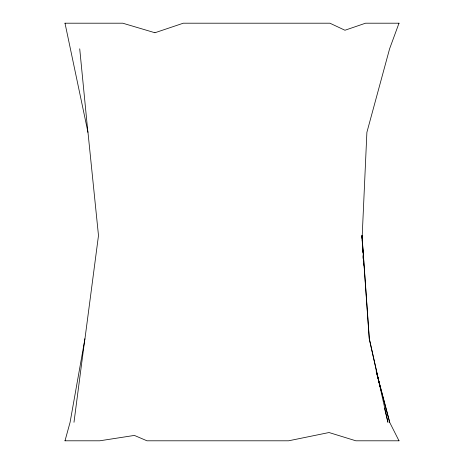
<?xml version="1.0" encoding="UTF-8"?>
<svg xmlns="http://www.w3.org/2000/svg" width="464" height="464" viewBox="0 0 464 464"><rect width="100%" height="100%" fill="white"/><g stroke="black" fill="none" stroke-linecap="round" stroke-linejoin="round"><path stroke-width="0.7" d="M362.088 238.438L366.891 132.339L389.592 48.819L398.999 23.2M73.985 422.286L84.871 338.766M65.001 440.8L70.093 422.286L84.953 338.766L98.49 235.555L87.98 132.339L65.001 23.2M154.97 32.735L183.309 23.2L329.904 23.2L344.955 30.247L365.533 23.2L399.081 23.2M64.919 23.2L122.751 23.2L154.889 32.735M64.919 440.8L99.737 440.8L134.392 435.423L146.984 440.8L288.602 440.8L329.034 432.529L355.853 440.8L399.081 440.8M398.999 440.8L389.644 422.286L376.577 372.87M376.107 370.782L389.725 422.286M384.511 408.25L387.933 422.286L369.245 338.766L361.932 235.555M380.004 386.495L369.327 338.766L362.013 235.555L362.529 244.934M380.323 387.898L380.793 390.004M79.721 48.819L87.899 132.339M362.604 246.378L362.918 252.155M363.08 255.043L363.277 258.651M363.55 263.703L363.631 265.147M362.169 239.882L362.448 244.934M362.604 247.822L362.836 252.155M363.074 256.488L363.19 258.651"/></g></svg>
